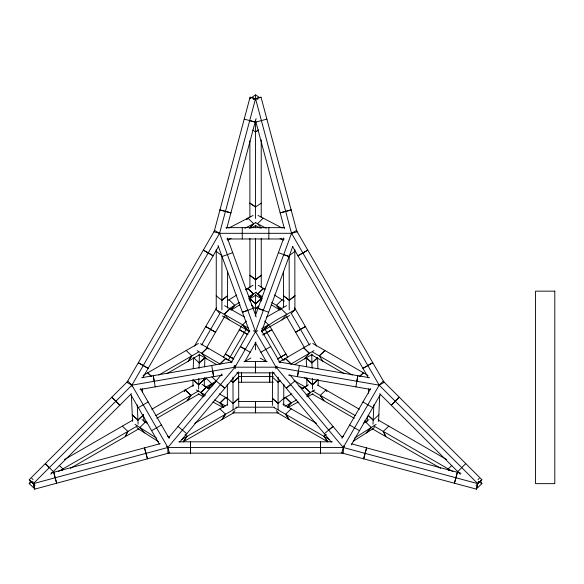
<?xml version="1.0" encoding="UTF-8"?>
<svg xmlns="http://www.w3.org/2000/svg" width="584" height="584" viewBox="0 0 584 584"><rect width="100%" height="100%" fill="white"/><g stroke="black" fill="none" stroke-linecap="round" stroke-linejoin="round"><path stroke-width="0.88" d="M131.896 385.177L167.871 447.475L167.871 453.147L343.224 453.147L343.633 445.913M242.251 227.643L242.251 238.98M268.844 227.643L268.844 238.98M272.399 405.413L272.487 371.891M278.072 409.742L278.152 377.118M283.736 405.413L283.795 384.221M192.954 386.477L192.961 379.498M198.626 389.09L198.801 378.352M204.291 386.477L204.349 377.702M216.233 309.907L216.277 249.572M221.891 309.943L221.949 255.763L216.284 251.332M227.585 271.304L227.563 308.14M255.493 349.845L255.515 342.647M283.517 239.893L283.525 238.133M283.568 307.257L283.532 271.304M289.241 309.943L289.153 255.763L294.825 251.332L294.825 249.572M199.064 368.351L199.399 354.094M193.253 368.57L193.538 357.656L199.21 362.905L204.874 357.707L204.634 366.796M367.234 421.349L367.438 416.421M373.008 424.196L373.855 404.887M378.571 421.414L379.724 395.156M368.467 393.295L368.73 388.783M298.417 371.074L297.453 376.665L299.402 365.496M355.882 386.864L357.831 375.694L356.846 381.279M275.801 368.774L276.079 367.175L255.551 331.61L219.584 233.323L255.544 98.703L250.069 97.214L214.102 231.848L219.569 233.323L291.518 233.308L296.993 231.848L261.026 97.214L253.982 99.083M132.181 386.769L131.911 385.177L127.896 381.162L29.28 479.632L33.273 483.661L167.885 447.475L235.009 367.175L255.544 331.61L291.518 233.323L296.431 230.476L384.104 382.337L379.191 385.17L343.224 447.475L341.757 452.95L476.34 489.115L478.427 481.296M226.694 228.643L256.106 118.545M476.34 489.115L477.829 483.647L481.815 479.632L383.206 381.162L379.184 385.163L276.079 367.175L235.009 367.183L131.911 385.177L33.303 483.625L34.763 489.115L169.338 452.95L167.885 447.475L166.63 446.431M255.208 316.032L283.7 238.177M261.493 331.851L292.788 246.331M34.748 488.91L29.2 483.647L30.704 480.632M62.904 468.908L62.152 470.412L62.904 468.908L59.21 465.397M127.867 431.408L125.232 436.671L127.874 431.408L122.326 426.145M142.7 377.797L218.591 246.36M216.54 307.848L194.487 346.035M201.655 344.969L220.548 312.25M224.563 316.63L206.553 347.816M223.504 357.218L241.645 325.784M227.942 360.868L246.119 329.376M230.994 362.795L249.748 330.318M244.827 361.511L255.989 342.173M341.947 438.358L370.657 388.623M351.312 444.818L380.476 394.295M198.728 351.94L191.859 355.89L188.187 361.277L166.973 373.585M234.067 412.581L183.288 441.811L186.96 436.416L236.98 407.639M225.555 414.253L221.883 419.648L225.563 414.253L219.883 408.866L194.684 423.342M143.124 375.454L147.694 372.833L151.475 376.424L147.686 372.84L186.186 350.502L191.859 355.89L188.179 361.284L199.626 354.7M183.288 441.803L186.975 436.416L185.077 434.62M168.754 437.577L221.935 373.979M179.784 442.066L238.192 372.205M204.984 379.374L206.064 378.14L211.78 383.688L216.255 381.111L211.824 376.789M211.766 383.688L207.992 388.002L211.78 383.688L205.488 387.316M211.401 386.659L215.175 382.337L211.393 386.659L208.408 388.375M204.991 379.374L206.079 378.14L203.721 379.498M227.541 300.694L229.045 299.774L234.768 305.33L230.928 309.644L234.768 305.33L239.411 302.476M248.988 298.847L253.368 293.913L256.391 292.161M280.064 310.009L281.159 308.775L286.54 305.673M291.263 313.608L294.555 309.9C283.495 316.769 270.808 321.601 262.026 331.267M264.698 321.112L268.494 324.821L263.552 330.383L281.926 319.893L286.861 314.338L281.159 308.775L266.618 317.076M294.54 364.642L304.432 358.875L309.367 353.32L313.98 350.648M307.009 396.266L310.294 392.558L304.614 386.988L301.417 388.718M248.966 298.855L253.376 293.913L247.667 288.35L245.316 289.795M307.016 396.266L310.316 392.558L314.856 389.944M255.814 222.577L253.624 223.723L247.959 218.131L246.835 219.372L247.959 218.131L253.062 215.467M253.624 223.723L249.704 228.067L253.624 223.723L244.878 228.256M376.132 424.349L371.271 427.437L366.226 432.999L353.393 441.19M374.3 427.349L373.176 428.59L366.226 432.999L371.271 427.437L365.54 421.882L363.277 423.327M457.754 471.631L465.769 463.608M476.084 485.355L481.815 479.632M50.771 474.193L131.407 393.674M282.225 228.03L263.165 218.131L257.5 223.723L255.31 222.577M219.321 312.988L216.584 309.9L224.263 314.338L229.965 308.775L244.492 317.076M231.067 310.009L229.965 308.775L224.263 314.338L242.615 324.821L246.411 321.112M197.151 350.648L220.007 363.971L225.709 358.408L231.797 361.934M216.576 364.642L206.692 358.875L201.757 353.313L207.459 347.757L225.716 358.415L226.811 359.649L225.709 358.408M201.757 353.313L207.466 347.757L208.561 348.991M220.007 363.971L225.716 358.415M271.735 302.476L276.378 305.33L282.108 299.782L274.363 295.022M312.404 351.948L319.266 355.89L324.93 350.502L367.978 375.454M274.159 407.632L285.576 414.253L291.248 408.866L316.433 423.342M323.879 400.726L320.287 395.346L325.952 389.966L326.85 391.309L325.93 389.966M344.137 373.585L322.937 361.277L319.266 355.89L324.938 350.51L312.732 343.487M383.25 431.408L385.893 436.671L383.257 431.408L388.805 426.145M448.198 468.908L448.95 470.412L448.198 468.908L451.892 465.397M478.033 479.552L479.267 478.376M476.347 488.91L481.895 483.647L480.391 480.632M317.9 368.562L317.601 357.656L311.929 362.905L312.082 368.343M373.176 420.093L368.139 415.363L373.176 420.086L378.848 414.837M278.159 382.396L280.043 380.651L278.159 382.389L272.487 377.169M317.601 357.656L311.929 362.898L306.264 357.707L306.512 366.796M233.067 409.749L233.06 403.529L238.725 398.31L238.615 371.891M227.315 384.221L227.388 398.325L233.06 403.529L238.725 398.317L238.739 406.303M233.067 412.413L234.958 410.669M278.072 403.529L272.399 398.31L278.072 403.529L283.736 398.317M261.282 301.198L261.274 298.606L255.609 303.797L249.937 298.614L249.945 301.198M199.21 362.905L204.874 357.7M261.274 298.606L255.609 303.782L249.937 298.614M255.617 308.965L258.763 306.089L255.617 308.951L251.208 304.936M290.628 384.571L286.284 388.214L294.978 380.936M324.332 433.722L333.033 426.444L328.675 430.072M277.327 366.139L276.086 367.175L343.217 447.468L477.785 483.64L379.184 385.163M344.465 446.431L343.217 447.468L167.878 447.475M221.869 300.264L227.541 295.818L221.869 300.256L216.204 295.825M293.489 311.017L294.905 309.907L294.825 251.317M249.879 98.681L255.551 94.885L259.8 97.732M255.551 131.947L258.383 130.049L255.551 131.947L252.719 130.049M255.566 206.948L249.894 203.144L255.566 206.948L261.231 203.144M342.136 436.941L343.647 435.941M354.663 438.044L371.271 427.437M365.54 421.882L369.015 419.67M229.037 299.782L236.79 295.022M248.718 296.767L253.368 293.913L247.645 288.365L246.55 289.598L247.667 288.35L252.952 285.284M231.388 309.929L239.914 304.695M229.49 308.527L234.768 305.33M291.102 363.971L285.401 358.408L283.751 360.262L285.393 358.415L291.095 363.971L309.367 353.32L303.665 347.757L279.298 361.934M181.653 439.511L186.975 436.416M249.171 299.037L255.967 295.095M158.855 375.03L191.859 355.89M219.883 408.866L227.497 404.456M261.639 328.785L268.501 324.821M281.926 319.893L289.62 315.462M138.328 407.647L148.146 401.982M64.401 459.579L133.021 419.969M151.745 409.289L193.713 385.075M29.2 483.647L31.521 482.304M260.909 352.225L270.728 346.56M58.261 471.587L137.043 426.116M144.489 422.152L146.007 421.276M155.855 415.574L198.604 390.9M156.892 418.261L198.874 394.047M70.445 468.302L138.985 428.736M151.621 430.678L161.44 425.006M310.578 343.757L303.665 347.757L309.367 353.32M304.432 358.875L312.119 354.43M186.194 350.502L198.399 343.48M244.63 361.642L250.894 358.029M308.396 384.819L304.614 386.995L303.519 388.221L304.614 386.995L310.316 392.558M307.629 396.813L312.914 393.769M264.165 334.179L265.574 333.376M283.882 398.23L291.817 393.915M284.934 406.34L296.701 399.923M306.293 394.718L310.294 392.558M288.569 407.223L298.168 402.026M250.77 228.161L255.88 225.497M228.877 228.03L247.959 218.131M229.497 239.214L231.082 238.389M227.862 240.024L229.483 239.214M232.695 252.66L222.044 256.551M247.755 310.316L242.433 312.257L253.076 308.359M257.829 330.77L255.551 331.61L253.266 330.77M266.881 119.121L255.923 122.049M51.085 472.989L160.264 443.65M253.201 99.317L261.026 97.214M141.649 377.717L232.249 361.905M140.021 389.513L222.584 375.103M225.928 227.643L284.262 227.643M226.833 238.98L284.262 238.98M243.937 361.511L267.158 361.511M236.797 372.847L274.298 372.847M238.805 376.549L273.356 376.541M238.841 382.213L273.319 382.213M238.462 401.522L272.67 401.515M235.783 407.194L274.458 407.187M233.074 412.866L278.064 412.859M178.755 441.811L332.34 441.811M278.845 361.905L369.453 377.717M288.518 375.103L370.183 389.36M250.069 97.214L255.551 98.66M255.544 98.703L257.894 99.317M249.689 120.611L255.172 122.049L244.214 119.121M351.707 443.891L460.885 473.222M283.722 254.617L289.051 256.551L278.4 252.66M263.34 310.316L258.018 308.359L268.662 312.257M281.627 239.214L283.24 240.024M266.231 228.256L257.5 223.723L261.428 228.067M280.021 238.389L281.612 239.214M258.062 215.467L263.165 218.131M255.252 225.497L260.362 228.161M209.736 388.732L202.006 384.396M219.328 393.93L227.256 398.237M205.656 395.164L196.304 389.959M214.445 399.93L225.439 405.924M212.985 402.033L222.577 407.231M240.776 330.537L239.382 329.712L247.798 334.566M222.285 315.907L249.843 331.705M260.208 358.109L266.472 361.686M311.498 354.7L322.945 361.284M327.821 441.811L324.135 436.423L326.04 434.627L324.135 436.423L327.821 441.811L289.248 419.641L285.576 414.253L329.449 439.511M198.246 393.784L203.531 396.828M224.592 305.673L229.965 308.775M242.608 324.821L247.558 330.383L242.615 324.821L248.704 328.339M239.382 329.712L247.798 334.574M362.949 401.982L372.767 407.647M378.103 419.969L446.702 459.579M317.448 385.06L359.394 409.289M478.807 481.858L481.895 483.647M250.186 352.225L240.367 346.56L245.28 349.393M374.089 426.116L452.841 471.587M312.557 390.886L355.276 415.574M312.287 394.032L354.247 418.261M372.147 428.729L440.664 468.302M349.655 425.006L359.474 430.678M304.417 377.717L306.746 379.067M364.365 420.838L366.642 422.152M294.059 380.578L304.928 386.856M298.942 386.134L302.819 388.375M200.546 343.757L207.459 347.757M199.013 354.43L206.692 358.875M282.875 404.011L291.248 408.866M277.072 412.574L289.248 419.633L285.576 414.253M258.223 285.284L265.078 289.314M255.536 292.599L262.442 296.767M255.223 295.095L262.004 299.037M319.266 355.89L352.247 375.03M230.943 357.291L232.337 358.109M282.094 299.774L284.357 301.147M276.378 305.33L280.218 309.644L276.378 305.33L281.641 308.527M271.246 304.695L279.758 309.921M134.992 424.356L156.446 438.036M158.476 441.672L137.948 428.59L136.831 427.357M142.109 419.677L147.095 422.845M167.462 435.941L169.718 437.438M233.768 366.139L235.009 367.175L235.294 368.774M216.117 380.936L224.811 388.214L220.467 384.571M178.062 426.444L186.763 433.722M306.264 357.7L311.929 362.905L311.732 354.094M276.181 410.669L278.072 412.406M31.828 478.376L33.062 479.552M49.348 467.601L45.326 463.608L53.341 471.631M29.28 479.632L34.419 484.8M379.688 393.674L460.323 474.193M33.303 483.625L35.011 485.355M146.708 423.115L145.584 421.882L139.853 427.437L144.898 432.999M261.654 298.234L257.792 293.913L263.501 288.35L264.618 289.598L263.501 288.35L257.799 293.913L262.179 298.84M207.641 388.243L206.539 387.002L200.838 392.565L204.144 396.273L200.859 392.565L206.539 386.995L207.641 388.236M224.263 314.338L229.205 319.893M289.744 374.68L342.341 437.577M272.903 372.205L331.318 442.066M320.258 395.346L323.901 400.726M379.191 385.17L291.526 233.315L255.551 98.703M292.504 246.36L368.394 377.797M316.645 346.035L294.591 307.848M309.476 344.969L291.036 313.031M304.571 347.816L286.569 316.63M269.604 325.784L287.751 357.211M265.129 329.376L282.86 360.08M261.347 330.318L280.101 362.795M255.106 342.173L266.267 361.511M140.437 388.623L169.148 438.358M130.619 394.295L159.33 444.03M227.395 238.177L256.193 316.878M217.993 245.477L249.602 331.851M32.667 481.296L34.763 489.115M255.456 120.297L284.401 228.643M234.732 365.584L235.016 367.183L235.009 365.562M211.7 365.496L213.649 376.665L212.678 371.081M154.242 381.279L153.263 375.694L155.213 386.864M142.372 388.783L142.584 392.39M137.255 404.887L138.116 424.203M131.385 395.164L132.553 421.414M143.686 416.421L143.89 421.356M312.352 378.344L312.535 389.083M306.812 377.695L306.877 386.462M233.06 403.529L232.95 377.118M318.2 379.49L318.207 385.586M227.577 238.133L227.577 239.893M261.238 238.411L261.26 287.751M255.566 238.33L255.588 289.467M255.595 294.723L255.617 314.776M255.544 367.183L255.551 372.847L255.551 361.511L255.551 367.183M249.901 238.411L249.923 287.751M227.388 398.317L227.395 405.42M261.223 139.897L261.238 217.263M255.551 94.885L255.551 99.346M255.566 225.234L255.566 227.855M255.551 120.333L255.566 218.416M249.886 140.802L249.894 217.263M190.545 441.811L190.545 453.147L190.545 441.811M241.564 376.549L241.564 382.213L241.55 372.497L241.564 376.549M255.58 407.179L255.573 412.844L255.566 401.507L255.558 407.179M269.698 376.541L269.691 382.213L269.706 372.497L269.698 376.541M320.55 441.811L320.55 453.147L320.55 441.811M365.102 453.359L363.657 458.841L366.599 447.891L365.102 453.359M455.885 477.756L454.44 483.231L457.381 472.288L455.885 477.756M214.664 230.476L126.991 382.337L131.904 385.17L219.569 233.315L214.664 230.476M185.208 389.973L184.31 391.324L185.23 389.973L190.895 395.353L187.274 400.734L190.895 395.353L185.208 389.973M285.423 397.383L284.328 398.624L285.43 397.383L291.109 402.953L287.27 407.282L291.109 402.953L285.423 397.383M395.229 401.179L391.236 405.208L399.252 397.186L395.229 401.179M225.716 397.39L220.037 402.96L223.876 407.289L220.029 402.96L225.716 397.39L226.818 398.631L225.716 397.39M363.409 372.826L359.635 376.424L363.423 372.833M143.613 414.771L137.948 420.093L132.276 414.844L137.948 420.093L143.613 414.779M204.298 379.505L198.633 384.732L193.589 380.082L198.633 384.71L204.298 379.527M238.622 377.169L232.95 382.396L231.06 380.651L232.95 382.389L238.622 377.169M317.572 380.045L312.528 384.703L306.863 379.512L312.528 384.725L317.572 380.067M294.927 295.818L289.255 300.256L283.59 295.825L289.255 300.264L294.927 295.825M261.252 275.261L255.58 279.678L249.916 275.261L255.58 279.678L261.252 275.254M266.946 332.515L262.749 334.968L271.867 329.712L266.946 332.515M285.941 354.072L277.524 358.941L285.941 354.072M300.468 329.383L295.562 332.23L305.381 326.558L300.475 329.405M307.768 250.113L297.95 255.785L307.768 250.113M367.854 365.533L362.949 368.373L372.767 362.708L367.854 365.533M291.146 209.941L280.189 212.868L291.146 209.941M554.8 291.161L535.55 291.161L535.55 483.647L554.8 483.647L554.8 291.161M230.906 212.868L219.949 209.941L230.906 212.868M233.724 358.948L225.314 354.079L233.731 358.934M213.153 255.785L203.334 250.113L213.153 255.785M215.569 332.223L205.751 326.558L215.569 332.23M143.241 365.533L138.328 362.701L148.146 368.373L143.241 365.533M115.866 401.186L111.843 397.186L119.859 405.208L115.866 401.186M145.993 453.359L144.496 447.891L147.438 458.841L145.985 453.359M55.203 477.756L53.713 472.288L56.655 483.231L55.203 477.756"/></g></svg>
